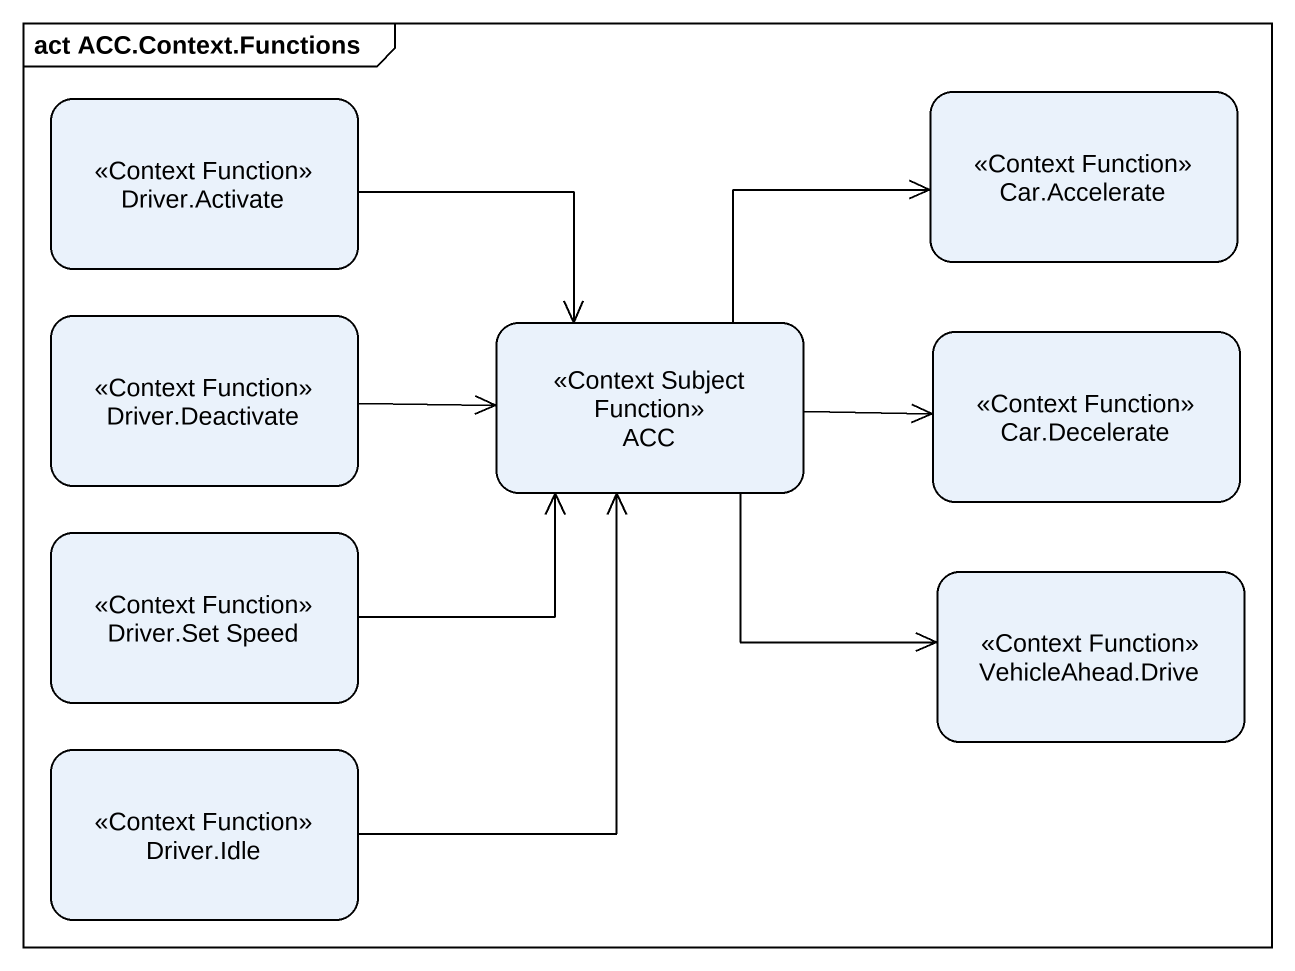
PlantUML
@startuml
mainframe act ACC.Context.Functions
hide empty description
state "Driver.Activate" as Driver_Activate <<Context Function>>
state "Car.Accelerate" as Car_Accelerate <<Context Function>>
state "Driver.Deactivate" as Driver_Deactivate <<Context Function>>
state ACC <<Context Subject Function>>
state "Car.Decelerate" as Car_Decelerate <<Context Function>>
state "Driver.Set Speed" as Driver_Set_Speed <<Context Function>>
state "VehicleAhead.Drive" as VehicleAhead_Drive <<Context Function>>
state "Driver.Idle" as Driver_Idle <<Context Function>>
Driver_Activate -right-> ACC
Driver_Deactivate -right-> ACC
ACC -right-> Car_Accelerate
ACC -right-> Car_Decelerate
ACC -right-> VehicleAhead_Drive
Driver_Set_Speed -right-> ACC
Driver_Idle -up-> ACC
@enduml
